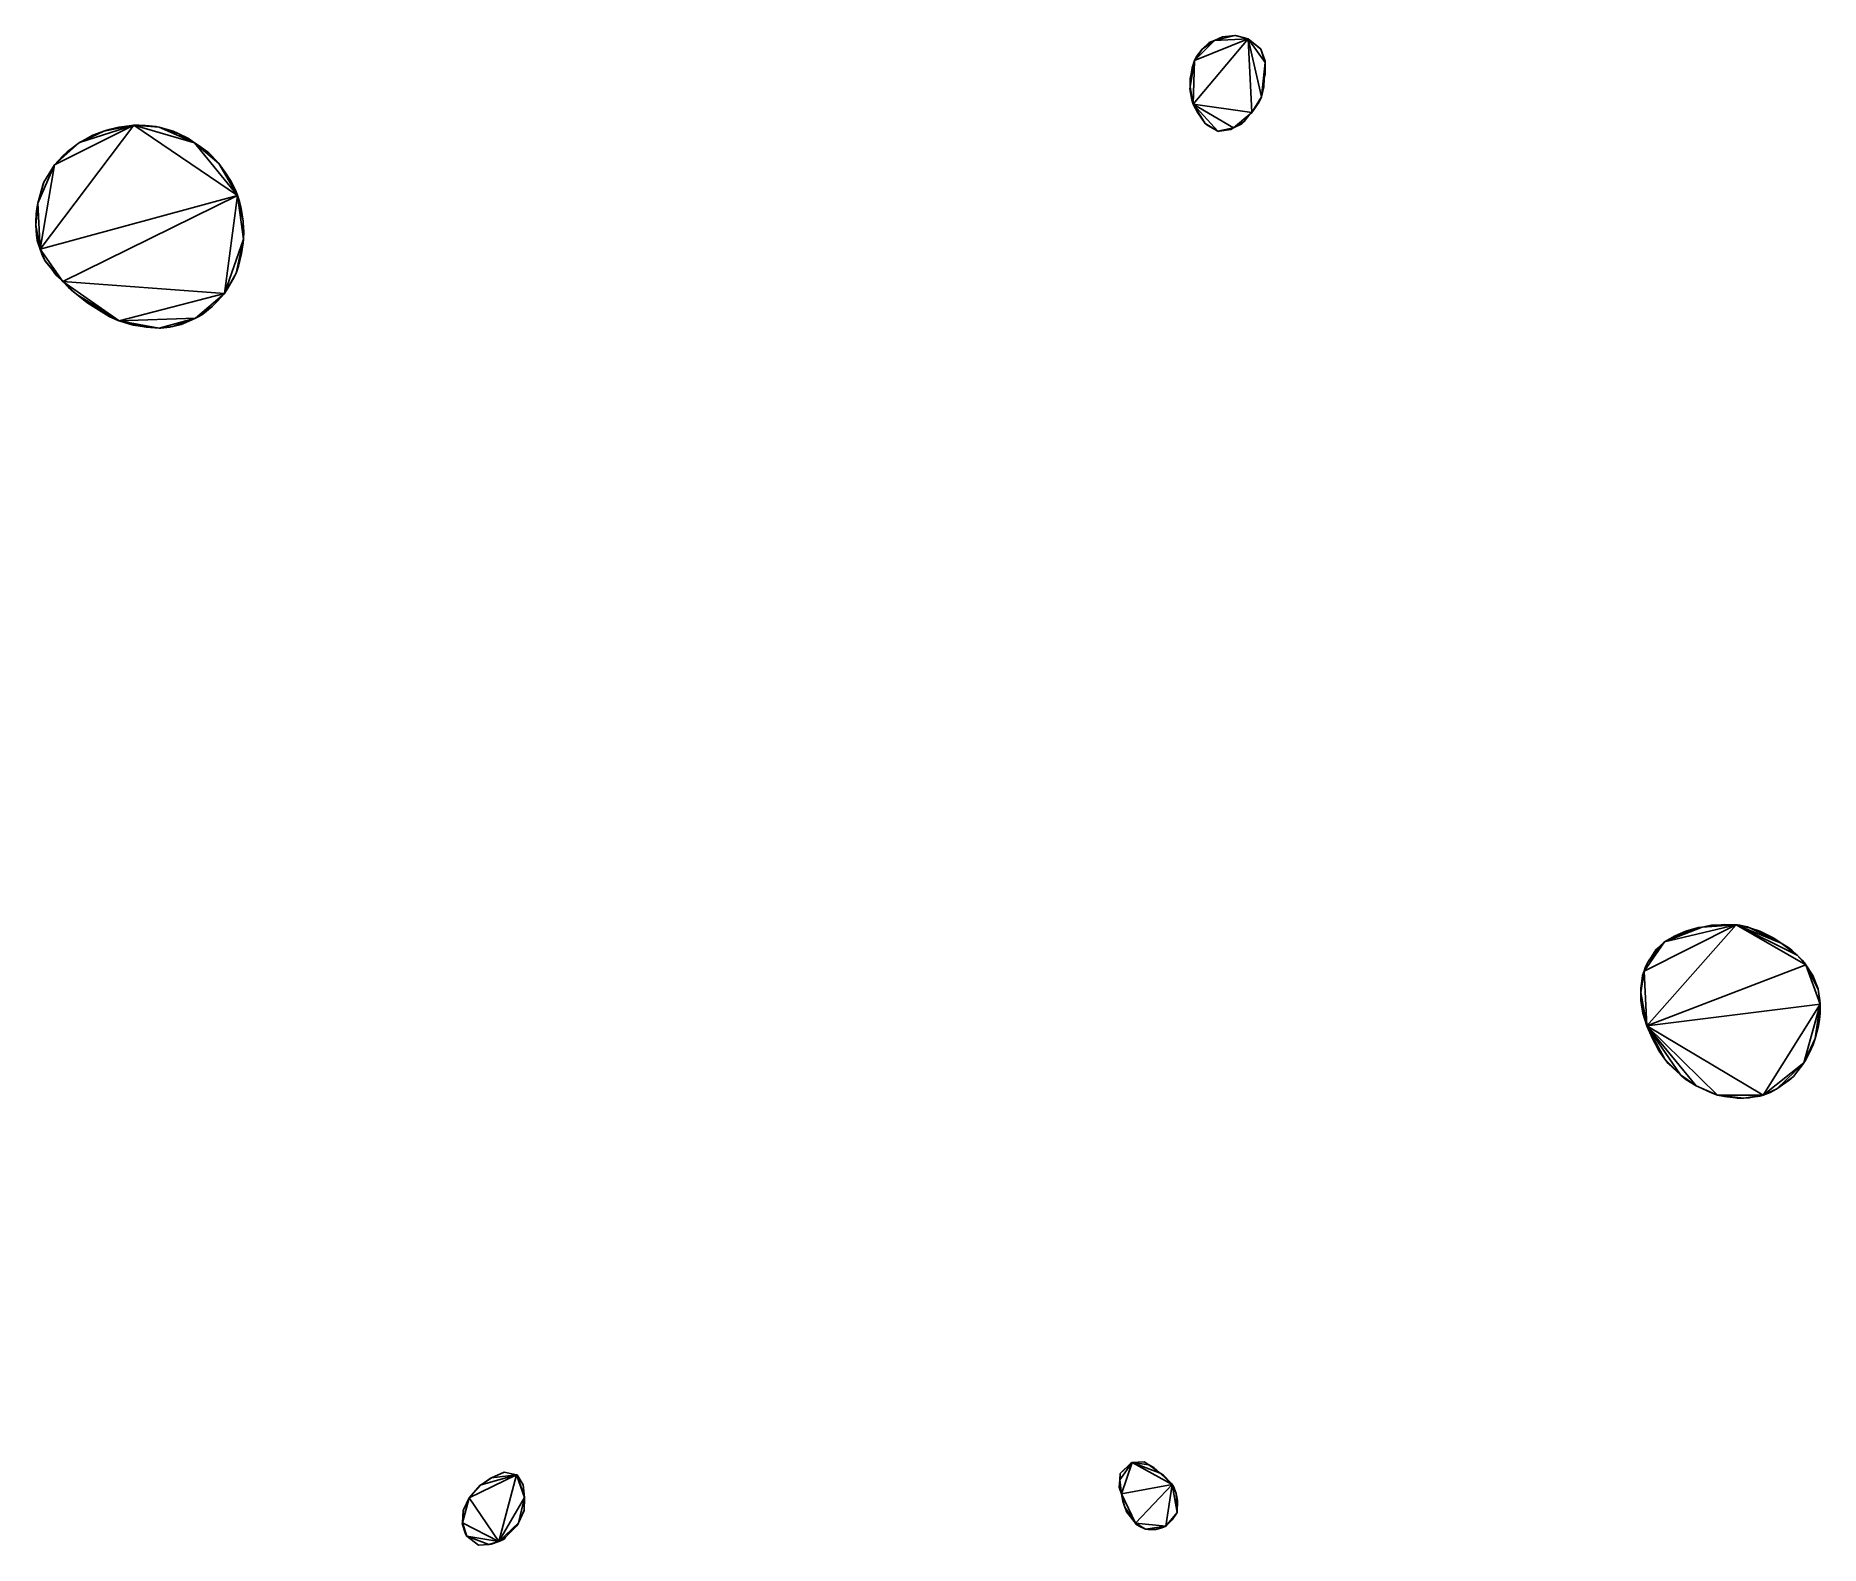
# Model space of a CAD drawing. Extents: x -44 to 65, y -43 to 49.
import ezdxf

# ---------------------------------------------------------------- set-up
doc = ezdxf.new("R2010")
doc.units = 0

msp = doc.modelspace()

# ---------------------------------------------------------------- linework, layer by layer
for points in [[(30.36, 48.95, 158), (27.08, 47.62, 158), (27, 44.97, 158)], [(27, 44.97, 158), (30.58, 44.45, 158), (30.36, 48.95, 158)], [(30.36, 48.95, 158), (28.31, 48.85, 158), (27.08, 47.62, 158)], [(29.55, 49.14, 158), (28.79, 49.07, 158), (28.31, 48.85, 158)], [(30.36, 48.95, 158), (29.55, 49.14, 158), (28.31, 48.85, 158)], [(30.36, 48.95, 158), (29.58, 49.14, 158), (29.55, 49.14, 158)], [(31.12, 48.31, 158), (31.07, 48.38, 158), (30.36, 48.95, 158)], [(31.39, 47.51, 158), (31.12, 48.31, 158), (30.36, 48.95, 158)], [(31.16, 45.42, 158), (31.39, 47.51, 158), (30.36, 48.95, 158)], [(30.58, 44.45, 158), (31.16, 45.42, 158), (30.36, 48.95, 158)], [(28.31, 48.85, 158), (27.56, 48.31, 158), (27.08, 47.62, 158)], [(27.56, 48.31, 158), (27.2, 47.87, 158), (27.08, 47.62, 158)], [(28.31, 48.85, 158), (27.97, 48.73, 158), (27.56, 48.31, 158)], [(31.39, 47.51, 158), (31.39, 47.59, 158), (31.12, 48.31, 158)], [(27.08, 47.62, 158), (26.89, 46.8, 158), (26.82, 46.02, 158)], [(27.08, 47.62, 158), (26.82, 46.02, 158), (27, 44.97, 158)], [(26.89, 46.8, 158), (26.83, 46.55, 158), (26.82, 46.02, 158)], [(27.08, 47.62, 158), (26.94, 47.17, 158), (26.89, 46.8, 158)], [(31.16, 45.42, 158), (31.33, 46.52, 158), (31.39, 47.51, 158)], [(31.33, 46.52, 158), (31.4, 46.8, 158), (31.39, 47.51, 158)], [(26.82, 46.02, 158), (26.81, 45.9, 158), (26.93, 45.23, 158)], [(26.82, 46.02, 158), (26.93, 45.23, 158), (27, 44.97, 158)], [(31.16, 45.42, 158), (31.32, 46.03, 158), (31.33, 46.52, 158)], [(26.93, 45.23, 158), (26.93, 45.22, 158), (26.93, 45.22, 158)], [(26.93, 45.23, 158), (26.93, 45.22, 158), (27, 44.97, 158)], [(26.93, 45.22, 158), (26.94, 45.17, 158), (27, 44.97, 158)], [(27, 44.97, 158), (27.29, 44.44, 158), (27.74, 43.78, 158)], [(27, 44.97, 158), (27.74, 43.78, 158), (28.5, 43.31, 158)], [(27, 44.97, 158), (28.5, 43.31, 158), (29.47, 43.52, 158)], [(27, 44.97, 158), (29.47, 43.52, 158), (30.58, 44.45, 158)], [(30.58, 44.45, 158), (30.9, 44.93, 158), (31.16, 45.42, 158)], [(30.58, 44.45, 158), (30.75, 44.68, 158), (30.9, 44.93, 158)], [(30.9, 44.93, 158), (30.96, 45.01, 158), (31.16, 45.42, 158)], [(30.96, 45.01, 158), (31.08, 45.23, 158), (31.16, 45.42, 158)], [(-43.25, 36.12, 158), (-31.22, 39.4, 158), (-37.53, 43.69, 158)], [(-37.53, 43.69, 158), (-42.36, 41.27, 158), (-43.25, 36.12, 158)], [(-37.53, 43.69, 158), (-40.84, 42.62, 158), (-42.36, 41.27, 158)], [(-37.53, 43.69, 158), (-39.36, 43.32, 158), (-40.84, 42.62, 158)], [(-37.53, 43.69, 158), (-38.61, 43.53, 158), (-39.36, 43.32, 158)], [(-38.61, 43.53, 158), (-39.24, 43.37, 158), (-39.36, 43.32, 158)], [(-38.61, 43.53, 158), (-39.03, 43.43, 158), (-39.24, 43.37, 158)], [(-37.53, 43.69, 158), (-38.12, 43.61, 158), (-38.61, 43.53, 158)], [(-38.12, 43.61, 158), (-38.44, 43.57, 158), (-38.61, 43.53, 158)], [(-37.53, 43.69, 158), (-37.63, 43.67, 158), (-38.12, 43.61, 158)], [(-36.82, 43.66, 158), (-37.23, 43.68, 158), (-37.53, 43.69, 158)], [(-36, 43.57, 158), (-36.82, 43.66, 158), (-37.53, 43.69, 158)], [(-33.83, 42.6, 158), (-36, 43.57, 158), (-37.53, 43.69, 158)], [(-31.22, 39.4, 158), (-33.83, 42.6, 158), (-37.53, 43.69, 158)], [(-36, 43.57, 158), (-36.18, 43.6, 158), (-36.82, 43.66, 158)], [(-34.83, 43.18, 158), (-35.14, 43.31, 158), (-36, 43.57, 158)], [(-33.83, 42.6, 158), (-34.83, 43.18, 158), (-36, 43.57, 158)], [(27.74, 43.78, 158), (27.9, 43.66, 158), (28.5, 43.31, 158)], [(28.5, 43.31, 158), (28.6, 43.31, 158), (29.47, 43.52, 158)], [(28.6, 43.31, 158), (29.3, 43.42, 158), (29.47, 43.52, 158)], [(29.47, 43.52, 158), (30.46, 44.35, 158), (30.58, 44.45, 158)], [(29.47, 43.52, 158), (30.11, 43.9, 158), (30.46, 44.35, 158)], [(29.47, 43.52, 158), (29.97, 43.77, 158), (30.11, 43.9, 158)], [(30.46, 44.35, 158), (30.57, 44.44, 158), (30.58, 44.45, 158)], [(-40.84, 42.62, 158), (-41.6, 42.06, 158), (-42.36, 41.27, 158)], [(-40.84, 42.62, 158), (-40.85, 42.62, 158), (-41.6, 42.06, 158)], [(-39.36, 43.32, 158), (-40.83, 42.63, 158), (-40.84, 42.62, 158)], [(-39.36, 43.32, 158), (-40.04, 43.07, 158), (-40.83, 42.63, 158)], [(-33.83, 42.6, 158), (-34.21, 42.88, 158), (-34.83, 43.18, 158)], [(-32.97, 41.99, 158), (-33.5, 42.39, 158), (-33.83, 42.6, 158)], [(-32.36, 41.35, 158), (-32.97, 41.99, 158), (-33.83, 42.6, 158)], [(-31.22, 39.4, 158), (-32.36, 41.35, 158), (-33.83, 42.6, 158)], [(28.5, 43.31, 158), (28.52, 43.3, 158), (28.6, 43.31, 158)], [(-41.6, 42.06, 158), (-41.87, 41.81, 158), (-42.36, 41.27, 158)], [(-32.36, 41.35, 158), (-32.78, 41.82, 158), (-32.97, 41.99, 158)], [(-31.65, 40.31, 158), (-31.95, 40.79, 158), (-32.36, 41.35, 158)], [(-31.22, 39.4, 158), (-31.65, 40.31, 158), (-32.36, 41.35, 158)], [(-42.36, 41.27, 158), (-43.01, 40.21, 158), (-43.39, 38.93, 158)], [(-42.36, 41.27, 158), (-43.39, 38.93, 158), (-43.25, 36.12, 158)], [(-42.36, 41.27, 158), (-42.54, 41.01, 158), (-43.01, 40.21, 158)], [(-31.22, 39.4, 158), (-31.63, 40.29, 158), (-31.65, 40.31, 158)], [(-31.22, 39.4, 158), (-31.29, 39.63, 158), (-31.63, 40.29, 158)], [(-43.01, 40.21, 158), (-43.03, 40.18, 158), (-43.39, 38.93, 158)], [(-43.03, 40.18, 158), (-43.04, 40.15, 158), (-43.39, 38.93, 158)], [(-43.25, 36.12, 158), (-41.86, 34.16, 158), (-31.22, 39.4, 158)], [(-41.86, 34.16, 158), (-32.02, 33.43, 158), (-31.22, 39.4, 158)], [(-32.02, 33.43, 158), (-30.85, 36.73, 158), (-31.22, 39.4, 158)], [(-30.88, 37.83, 158), (-31.09, 39.03, 158), (-31.22, 39.4, 158)], [(-30.85, 36.73, 158), (-30.88, 37.83, 158), (-31.22, 39.4, 158)], [(-43.39, 38.93, 158), (-43.49, 38.29, 158), (-43.51, 37.6, 158)], [(-43.39, 38.93, 158), (-43.51, 37.6, 158), (-43.25, 36.12, 158)], [(-43.49, 38.29, 158), (-43.51, 37.78, 158), (-43.51, 37.6, 158)], [(-43.39, 38.93, 158), (-43.44, 38.6, 158), (-43.49, 38.29, 158)], [(-30.88, 37.83, 158), (-30.99, 38.6, 158), (-31.09, 39.03, 158)], [(-43.51, 37.6, 158), (-43.47, 36.99, 158), (-43.42, 36.65, 158)], [(-43.51, 37.6, 158), (-43.42, 36.65, 158), (-43.25, 36.12, 158)], [(-30.87, 37.73, 158), (-30.87, 37.79, 158), (-30.88, 37.83, 158)], [(-30.85, 36.73, 158), (-30.87, 37.73, 158), (-30.88, 37.83, 158)], [(-30.85, 36.73, 158), (-30.83, 37.18, 158), (-30.87, 37.73, 158)], [(-43.42, 36.65, 158), (-43.27, 36.18, 158), (-43.25, 36.12, 158)], [(-43.25, 36.12, 158), (-43.08, 35.69, 158), (-42.95, 35.44, 158)], [(-43.25, 36.12, 158), (-42.95, 35.44, 158), (-41.86, 34.16, 158)], [(-32.02, 33.43, 158), (-31.31, 34.66, 158), (-30.85, 36.73, 158)], [(-31.31, 34.66, 158), (-30.98, 35.86, 158), (-30.85, 36.73, 158)], [(-30.98, 35.86, 158), (-30.88, 36.51, 158), (-30.85, 36.73, 158)], [(-42.95, 35.44, 158), (-42.91, 35.38, 158), (-42.53, 34.91, 158)], [(-42.95, 35.44, 158), (-42.53, 34.91, 158), (-41.86, 34.16, 158)], [(-42.53, 34.91, 158), (-42.29, 34.57, 158), (-41.86, 34.16, 158)], [(-31.31, 34.66, 158), (-31.16, 35.1, 158), (-30.98, 35.86, 158)], [(-42.29, 34.57, 158), (-41.97, 34.27, 158), (-41.86, 34.16, 158)], [(-41.86, 34.16, 158), (-41.51, 33.8, 158), (-41, 33.36, 158)], [(-41.86, 34.16, 158), (-41, 33.36, 158), (-38.43, 31.76, 158)], [(-41.86, 34.16, 158), (-38.43, 31.76, 158), (-32.02, 33.43, 158)], [(-41.51, 33.8, 158), (-41.33, 33.63, 158), (-41, 33.36, 158)], [(-32.02, 33.43, 158), (-31.43, 34.43, 158), (-31.31, 34.66, 158)], [(-32.02, 33.43, 158), (-31.81, 33.75, 158), (-31.43, 34.43, 158)], [(-31.43, 34.43, 158), (-31.34, 34.58, 158), (-31.31, 34.66, 158)], [(-41, 33.36, 158), (-40.6, 33.05, 158), (-40.34, 32.84, 158)], [(-41, 33.36, 158), (-40.34, 32.84, 158), (-38.43, 31.76, 158)], [(-40.6, 33.05, 158), (-40.5, 32.96, 158), (-40.34, 32.84, 158)], [(-40.34, 32.84, 158), (-39.27, 32.17, 158), (-39.03, 32.02, 158)], [(-40.34, 32.84, 158), (-39.03, 32.02, 158), (-38.43, 31.76, 158)], [(-38.43, 31.76, 158), (-33.78, 31.93, 158), (-32.02, 33.43, 158)], [(-33.78, 31.93, 158), (-32.76, 32.63, 158), (-32.02, 33.43, 158)], [(-33.78, 31.93, 158), (-33.34, 32.16, 158), (-32.76, 32.63, 158)], [(-32.76, 32.63, 158), (-32.43, 32.95, 158), (-32.02, 33.43, 158)], [(-39.03, 32.02, 158), (-38.44, 31.76, 158), (-38.43, 31.76, 158)], [(-38.43, 31.76, 158), (-36, 31.32, 158), (-33.78, 31.93, 158)], [(-38.43, 31.76, 158), (-37.58, 31.5, 158), (-37.13, 31.43, 158)], [(-38.43, 31.76, 158), (-37.13, 31.43, 158), (-36, 31.32, 158)], [(-36, 31.32, 158), (-35.16, 31.42, 158), (-33.78, 31.93, 158)], [(-35.16, 31.42, 158), (-34.36, 31.66, 158), (-33.78, 31.93, 158)], [(-35.16, 31.42, 158), (-34.66, 31.54, 158), (-34.36, 31.66, 158)], [(-33.78, 31.93, 158), (-33.57, 32.02, 158), (-33.34, 32.16, 158)], [(-37.13, 31.43, 158), (-36.78, 31.37, 158), (-36, 31.32, 158)], [(-36, 31.32, 158), (-35.88, 31.32, 158), (-35.16, 31.42, 158)], [(-36, 31.32, 158), (-35.97, 31.31, 158), (-35.88, 31.32, 158)], [(-35.88, 31.32, 158), (-35.34, 31.38, 158), (-35.16, 31.42, 158)], [(60.09, -5.05, 158), (55.73, -6.09, 158), (54.49, -7.87, 158)], [(60.09, -5.05, 158), (54.49, -7.87, 158), (54.64, -11.2, 158)], [(64.33, -7.49, 158), (60.09, -5.05, 158), (54.64, -11.2, 158)], [(60.09, -5.05, 158), (58.01, -5.2, 158), (55.73, -6.09, 158)], [(58.01, -5.2, 158), (57.66, -5.25, 158), (55.73, -6.09, 158)], [(57.66, -5.25, 158), (57.02, -5.44, 158), (55.73, -6.09, 158)], [(58.01, -5.2, 158), (57.8, -5.22, 158), (57.66, -5.25, 158)], [(59.19, -5.04, 158), (58.59, -5.07, 158), (58.01, -5.2, 158)], [(60.09, -5.05, 158), (59.19, -5.04, 158), (58.01, -5.2, 158)], [(60.09, -5.05, 158), (59.38, -5.02, 158), (59.19, -5.04, 158)], [(60.3, -5.07, 158), (60.16, -5.04, 158), (60.09, -5.05, 158)], [(60.97, -5.26, 158), (60.3, -5.07, 158), (60.09, -5.05, 158)], [(62.83, -6.16, 158), (60.97, -5.26, 158), (60.09, -5.05, 158)], [(63.8, -6.89, 158), (62.83, -6.16, 158), (60.09, -5.05, 158)], [(64.33, -7.49, 158), (63.8, -6.89, 158), (60.09, -5.05, 158)], [(60.97, -5.26, 158), (60.77, -5.18, 158), (60.3, -5.07, 158)], [(62.38, -5.86, 158), (61.53, -5.44, 158), (60.97, -5.26, 158)], [(62.83, -6.16, 158), (62.38, -5.86, 158), (60.97, -5.26, 158)], [(55.73, -6.09, 158), (54.68, -7.36, 158), (54.49, -7.87, 158)], [(55.73, -6.09, 158), (54.88, -7.07, 158), (54.68, -7.36, 158)], [(55.73, -6.09, 158), (55.19, -6.58, 158), (54.88, -7.07, 158)], [(55.73, -6.09, 158), (55.43, -6.36, 158), (55.19, -6.58, 158)], [(57.02, -5.44, 158), (56.38, -5.71, 158), (55.73, -6.09, 158)], [(63.48, -6.59, 158), (63.24, -6.42, 158), (62.83, -6.16, 158)], [(63.8, -6.89, 158), (63.48, -6.59, 158), (62.83, -6.16, 158)], [(54.68, -7.36, 158), (54.55, -7.67, 158), (54.49, -7.87, 158)], [(65.2, -9.89, 158), (64.33, -7.49, 158), (54.64, -11.2, 158)], [(54.88, -7.07, 158), (54.78, -7.2, 158), (54.68, -7.36, 158)], [(64.25, -7.36, 158), (64.11, -7.2, 158), (63.8, -6.89, 158)], [(64.33, -7.49, 158), (64.25, -7.36, 158), (63.8, -6.89, 158)], [(65.06, -8.9, 158), (64.75, -8.13, 158), (64.33, -7.49, 158)], [(65.08, -8.98, 158), (65.06, -8.9, 158), (64.33, -7.49, 158)], [(65.2, -9.89, 158), (65.08, -8.98, 158), (64.33, -7.49, 158)], [(54.32, -8.62, 158), (54.27, -8.9, 158), (54.28, -9.17, 158)], [(54.49, -7.87, 158), (54.32, -8.62, 158), (54.28, -9.17, 158)], [(54.49, -7.87, 158), (54.28, -9.17, 158), (54.64, -11.2, 158)], [(54.49, -7.87, 158), (54.39, -8.13, 158), (54.32, -8.62, 158)], [(54.28, -9.17, 158), (54.28, -9.67, 158), (54.32, -9.92, 158)], [(54.28, -9.17, 158), (54.32, -9.92, 158), (54.64, -11.2, 158)], [(65.2, -9.89, 158), (65.19, -9.67, 158), (65.08, -8.98, 158)], [(54.32, -9.92, 158), (54.4, -10.44, 158), (54.64, -11.2, 158)], [(54.64, -11.2, 158), (61.73, -15.42, 158), (65.2, -9.89, 158)], [(61.73, -15.42, 158), (64.22, -13.46, 158), (65.2, -9.89, 158)], [(64.22, -13.46, 158), (64.91, -11.97, 158), (65.2, -9.89, 158)], [(64.91, -11.97, 158), (65.17, -10.84, 158), (65.2, -9.89, 158)], [(64.91, -11.97, 158), (65.11, -11.2, 158), (65.17, -10.84, 158)], [(65.17, -10.84, 158), (65.21, -10.44, 158), (65.2, -9.89, 158)], [(54.64, -11.2, 158), (54.98, -11.97, 158), (55.18, -12.33, 158)], [(54.64, -11.2, 158), (55.18, -12.33, 158), (55.74, -13.24, 158)], [(54.64, -11.2, 158), (55.74, -13.24, 158), (56.7, -14.2, 158)], [(54.64, -11.2, 158), (56.7, -14.2, 158), (57.66, -14.86, 158)], [(54.64, -11.2, 158), (57.66, -14.86, 158), (58.95, -15.42, 158)], [(54.64, -11.2, 158), (58.95, -15.42, 158), (61.73, -15.42, 158)], [(55.18, -12.33, 158), (55.39, -12.74, 158), (55.74, -13.24, 158)], [(64.22, -13.46, 158), (64.6, -12.74, 158), (64.91, -11.97, 158)], [(64.22, -13.46, 158), (64.29, -13.34, 158), (64.6, -12.74, 158)], [(64.6, -12.74, 158), (64.77, -12.35, 158), (64.91, -11.97, 158)], [(55.74, -13.24, 158), (55.95, -13.51, 158), (56.22, -13.76, 158)], [(55.74, -13.24, 158), (56.22, -13.76, 158), (56.7, -14.2, 158)], [(61.73, -15.42, 158), (62.57, -15.05, 158), (64.22, -13.46, 158)], [(62.57, -15.05, 158), (63.58, -14.29, 158), (64.22, -13.46, 158)], [(63.58, -14.29, 158), (64.19, -13.51, 158), (64.22, -13.46, 158)], [(56.7, -14.2, 158), (56.78, -14.27, 158), (57.02, -14.47, 158)], [(56.7, -14.2, 158), (57.02, -14.47, 158), (57.66, -14.86, 158)], [(57.66, -14.86, 158), (57.84, -14.95, 158), (58.01, -15.02, 158)], [(57.66, -14.86, 158), (58.01, -15.02, 158), (58.95, -15.42, 158)], [(58.01, -15.02, 158), (58.59, -15.29, 158), (58.95, -15.42, 158)], [(61.73, -15.42, 158), (62.53, -15.07, 158), (62.57, -15.05, 158)], [(61.73, -15.42, 158), (62.16, -15.27, 158), (62.53, -15.07, 158)], [(62.53, -15.07, 158), (62.56, -15.06, 158), (62.57, -15.05, 158)], [(62.57, -15.05, 158), (63.32, -14.51, 158), (63.58, -14.29, 158)], [(58.95, -15.42, 158), (59.38, -15.51, 158), (60.05, -15.6, 158)], [(58.95, -15.42, 158), (60.05, -15.6, 158), (60.55, -15.62, 158)], [(58.95, -15.42, 158), (60.55, -15.62, 158), (61.73, -15.42, 158)], [(60.05, -15.6, 158), (60.16, -15.62, 158), (60.55, -15.62, 158)], [(60.55, -15.62, 158), (60.95, -15.58, 158), (61.73, -15.42, 158)], [(60.55, -15.62, 158), (60.88, -15.6, 158), (60.95, -15.58, 158)], [(60.95, -15.58, 158), (61.52, -15.49, 158), (61.73, -15.42, 158)], [(23.29, -37.82, 158), (22.56, -38.49, 158), (22.54, -38.88, 158)], [(23.29, -37.82, 158), (22.54, -38.88, 158), (22.64, -39.72, 158)], [(23.29, -37.82, 158), (23.2, -37.86, 158), (22.56, -38.49, 158)], [(25.73, -39.15, 158), (23.29, -37.82, 158), (22.64, -39.72, 158)], [(24.3, -37.95, 158), (24.02, -37.78, 158), (23.29, -37.82, 158)], [(25, -38.46, 158), (24.3, -37.95, 158), (23.29, -37.82, 158)], [(25.73, -39.15, 158), (25, -38.46, 158), (23.29, -37.82, 158)], [(25, -38.46, 158), (24.61, -38.12, 158), (24.3, -37.95, 158)], [(-14.22, -38.56, 158), (-16.38, -39.17, 158), (-17.11, -39.96, 158)], [(-14.22, -38.56, 158), (-17.11, -39.96, 158), (-15.3, -42.63, 158)], [(-14.22, -38.56, 158), (-15.74, -38.75, 158), (-16.38, -39.17, 158)], [(-15.74, -38.75, 158), (-15.76, -38.75, 158), (-16.38, -39.17, 158)], [(-14.22, -38.56, 158), (-14.98, -38.4, 158), (-15.74, -38.75, 158)], [(-15.3, -42.63, 158), (-13.74, -39.94, 158), (-14.22, -38.56, 158)], [(-14.19, -38.57, 158), (-14.2, -38.57, 158), (-14.22, -38.56, 158)], [(-13.74, -39.94, 158), (-14.19, -38.57, 158), (-14.22, -38.56, 158)], [(-13.74, -39.94, 158), (-13.82, -39.18, 158), (-14.19, -38.57, 158)], [(22.54, -38.88, 158), (22.49, -39.31, 158), (22.52, -39.38, 158)], [(22.54, -38.88, 158), (22.52, -39.38, 158), (22.64, -39.72, 158)], [(22.56, -38.49, 158), (22.55, -38.52, 158), (22.54, -38.88, 158)], [(22.56, -38.49, 158), (22.55, -38.5, 158), (22.55, -38.52, 158)], [(25.68, -39.09, 158), (25.18, -38.57, 158), (25, -38.46, 158)], [(25.73, -39.15, 158), (25.68, -39.09, 158), (25, -38.46, 158)], [(25.73, -39.15, 158), (25.72, -39.13, 158), (25.68, -39.09, 158)], [(-17.11, -39.96, 158), (-17.45, -40.7, 158), (-17.51, -41.5, 158)], [(-17.11, -39.96, 158), (-17.51, -41.5, 158), (-15.3, -42.63, 158)], [(-17.11, -39.96, 158), (-17.11, -39.96, 158), (-17.45, -40.7, 158)], [(-16.38, -39.17, 158), (-16.43, -39.2, 158), (-17.11, -39.96, 158)], [(-16.38, -39.17, 158), (-16.4, -39.18, 158), (-16.43, -39.2, 158)], [(-15.3, -42.63, 158), (-14.1, -41.5, 158), (-13.74, -39.94, 158)], [(-14.1, -41.5, 158), (-13.73, -39.96, 158), (-13.74, -39.94, 158)], [(-14.1, -41.5, 158), (-13.75, -40.72, 158), (-13.73, -39.96, 158)], [(22.64, -39.72, 158), (23.49, -41.51, 158), (25.73, -39.15, 158)], [(22.64, -39.72, 158), (22.72, -40.17, 158), (22.85, -40.53, 158)], [(22.64, -39.72, 158), (22.85, -40.53, 158), (23.49, -41.51, 158)], [(23.49, -41.51, 158), (25.34, -41.7, 158), (25.73, -39.15, 158)], [(25.34, -41.7, 158), (26.03, -40.86, 158), (25.73, -39.15, 158)], [(25.96, -39.7, 158), (25.81, -39.28, 158), (25.73, -39.15, 158)], [(26.03, -40.86, 158), (25.96, -39.7, 158), (25.73, -39.15, 158)], [(26.03, -40.86, 158), (26.06, -40.14, 158), (25.96, -39.7, 158)], [(-17.45, -40.7, 158), (-17.47, -40.74, 158), (-17.51, -41.5, 158)], [(-14.1, -41.5, 158), (-13.75, -40.74, 158), (-13.75, -40.72, 158)], [(22.85, -40.53, 158), (22.9, -40.68, 158), (23.49, -41.51, 158)], [(22.9, -40.68, 158), (22.95, -40.82, 158), (23.49, -41.51, 158)], [(25.34, -41.7, 158), (25.72, -41.31, 158), (26.03, -40.86, 158)], [(25.34, -41.7, 158), (25.43, -41.61, 158), (25.72, -41.31, 158)], [(25.72, -41.31, 158), (25.99, -40.93, 158), (26.03, -40.86, 158)], [(-17.51, -41.5, 158), (-17.53, -41.53, 158), (-17.24, -42.31, 158)], [(-17.53, -41.53, 158), (-17.33, -42.16, 158), (-17.24, -42.31, 158)], [(-17.51, -41.5, 158), (-17.24, -42.31, 158), (-15.3, -42.63, 158)], [(-17.24, -42.31, 158), (-16.54, -42.86, 158), (-15.9, -42.81, 158)], [(-17.24, -42.31, 158), (-15.9, -42.81, 158), (-15.3, -42.63, 158)], [(-15.3, -42.63, 158), (-14.89, -42.37, 158), (-14.1, -41.5, 158)], [(-15.3, -42.63, 158), (-14.98, -42.49, 158), (-14.89, -42.37, 158)], [(-14.98, -42.49, 158), (-14.91, -42.41, 158), (-14.89, -42.37, 158)], [(-14.89, -42.37, 158), (-14.12, -41.56, 158), (-14.1, -41.5, 158)], [(-14.89, -42.37, 158), (-14.82, -42.31, 158), (-14.12, -41.56, 158)], [(-14.82, -42.31, 158), (-14.2, -41.68, 158), (-14.12, -41.56, 158)], [(-14.12, -41.56, 158), (-14.1, -41.53, 158), (-14.1, -41.5, 158)], [(-14.12, -41.56, 158), (-14.11, -41.55, 158), (-14.1, -41.53, 158)], [(23.49, -41.51, 158), (23.52, -41.57, 158), (24.1, -41.88, 158)], [(23.49, -41.51, 158), (24.1, -41.88, 158), (25.34, -41.7, 158)], [(23.52, -41.57, 158), (23.75, -41.71, 158), (24.1, -41.88, 158)], [(24.1, -41.88, 158), (24.73, -41.9, 158), (25.34, -41.7, 158)], [(24.1, -41.88, 158), (24.27, -41.89, 158), (24.73, -41.9, 158)], [(24.73, -41.9, 158), (25.1, -41.8, 158), (25.34, -41.7, 158)], [(-15.9, -42.81, 158), (-15.76, -42.79, 158), (-15.3, -42.63, 158)]]:
    msp.add_3dface(points)

doc.saveas('drawing.dxf')
